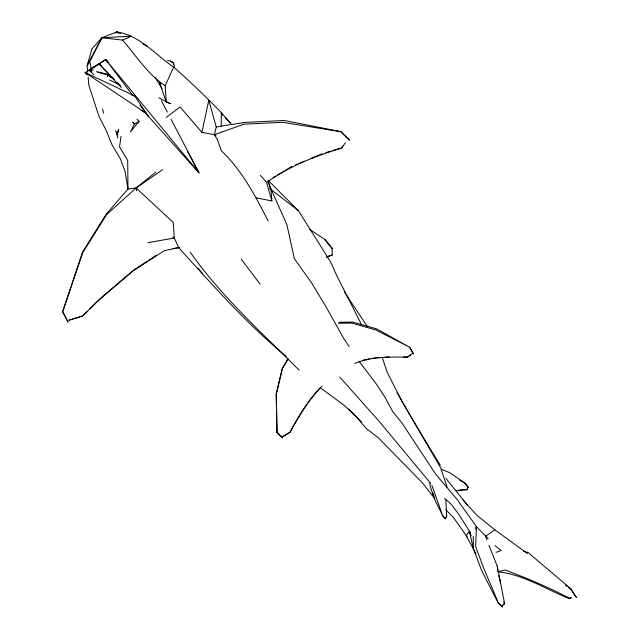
<?xml version="1.0" encoding="UTF-8"?>
<svg xmlns="http://www.w3.org/2000/svg" width="639" height="639" viewBox="0 0 639 639"><rect width="100%" height="100%" fill="white"/><g stroke="black" fill="none" stroke-linecap="round" stroke-linejoin="round"><path stroke-width="0.96" d="M268.084 220.91C255.408 195.909 241.869 170.206 221.326 150.724L217.236 139.238L214.369 134.661L216.23 127.105L221.238 126.083L221.294 112.576C205.934 96.824 190.126 81.632 173.64 67.047C155.149 54.714 140.053 35.441 116.889 31.95L101.857 37.741L91.904 48.955L87.12 65.513L87.703 72.327M358.934 361.091L376.419 384.119L385.053 397.322L392.634 411.468L401.763 422.73L435.558 473.994L456.813 499.123L476.422 526.624L475.648 546.617L483.963 568.862L498.252 602.529L502.278 607.05L498.045 602.673L481.566 570.435L473.251 548.19L473.307 536.329M445.87 500.201L446.765 516.815L445.463 518.293L445.615 517.75M118.686 129.382L118.431 132.217L116.546 133.495L117.911 138.008M476.079 529.547L476.422 526.624L488.228 538.709M121.019 136.411L119.533 146.858L127.712 160.461L127.976 189.032L106.33 213.985L82.639 251.878L62.678 311.68L67.998 322.008L62.678 311.68L82.75 252.653L106.441 214.76L136.115 187.954L155.868 172.075M215.99 135.716L214.369 134.661L201.908 132.369L208.817 100.315L216.23 127.105M467.548 488.076L467.109 489.658L463.083 489.578L456.254 490.592M467.5 488.108L466.981 489.754L455.863 490.88M107.344 76.808L108.111 75.035L110.004 74.835M158.799 97.839L170.373 103.566L166.308 102.256L165.197 85.746L173.64 67.047M475.648 528.309L476.422 526.624M89.716 61.711L101.857 37.741L131.666 36.175L122.552 40.081L101.857 37.741L87.12 65.513L89.716 61.711L91.385 69.252M117.951 134.917L116.546 133.495L118.255 130.204M287.67 359.182L282.318 368.152L276.184 393.928L277.007 432.347L282.462 437.835L277.007 432.347M288.245 358.886L282.414 368.671L276.272 394.439L277.014 432.387M331.921 248.275L332.4 254.921L326.561 257.253M343.263 145.692L341.609 147.96L332.344 150.66M345.411 142.761L341.418 148.192C315.035 156.068 289.116 166.356 266.607 182.474L271.823 200.942L256.223 197.826M444.592 498.364L451.254 504.331L459.018 514.675L469.433 531.209L466.143 535.65L475.919 553.582M340.891 131.786L349.381 139.997L340.891 131.786L282.742 122.305L244.082 124.19L214.369 134.661M139.07 121.314L130.452 131.866L134.414 124.15L139.07 121.314L136.994 119.173M445.463 518.293L446.557 516.951L446.31 515.25M320.163 387.785C307.79 400.909 298.445 416.54 289.938 432.355L282.566 436.669L289.946 432.419C299.004 415.917 308.765 399.487 322.104 386.044M338.207 323.262L351.785 323.094L375.676 329.892L409.735 347.289L376.69 328.885L352.8 322.088L339.221 322.256M87.375 311.193L82.503 316.009L68.828 320.235L82.519 316.113L99.245 299.795L133.008 270.936L164.327 250.704L178.648 247.62C213.043 285.282 246.606 323.949 286.232 356.346M89.46 309.132L99.197 299.499L132.217 271.279M504.61 603.631L502.062 605.852L504.61 603.631L497.286 566.234L488.979 545.339M354.909 363.463C371.179 356.434 389.862 356.913 407.386 357.209L412.546 353.423M166.18 117.4L180.086 106.969L201.908 132.369M410.39 354.988L407.522 357.081L403.656 356.874M465.232 483.451L468.363 487.485L465.232 483.451L459.401 479.921M527.463 553.558L494.858 529.851L485.528 536.313L486.91 539.923M162.689 169.662L136.115 187.954L127.976 189.032L125.188 171.963L120.3 158.624L112.256 145.293L106.13 130.412L98.949 116.25L88.797 84.987L88.126 77.199M115.3 33.036L116.889 31.95L120.491 33.635M90.227 71.536L89.228 69.994L98.909 63.844L101.266 65.641M429.855 482.9L430.247 486.415L434.009 498.045L442.787 515.937L431.876 485.336M148.935 260.081L156.172 255.265M325.435 239.769L325.035 240.032L332.528 248.898L325.435 239.769L309.611 229.409M132.96 270.64L147.329 261.143M87.168 74.859L85.227 72.63L92.136 68.141L93.03 69.899M571.034 589.39L576.322 597.353L571.034 589.39L568.662 587.584M279.922 173.664L284.147 171.068M285.841 170.03L291.759 166.404M273.173 177.634L275.705 176.148M277.39 175.15L279.083 174.159M310.754 158.584L322.24 153.831M295.386 164.91L298.117 163.792M299.931 163.041L304.468 161.18M570.994 597.872L569.197 598.575C545.642 589.23 523.493 574.437 497.821 571.777L505.225 570.036C527.175 578.279 548.821 587.353 569.581 598.32L571.25 597.705M496.04 552.352L501.2 550.499L494.993 545.546M326.489 256.798L332.4 254.921M325.858 152.553L330.491 151.203M369.542 358.822L363.048 360.204M371.395 358.407L378.775 357.505M147.976 242.644L174.327 238.004L178.648 247.62M221.238 126.083L245.528 122.384L284.195 120.499L341.01 131.626M172.937 248.587L179.727 247.549M385.205 357.129L389.111 356.889M167.466 60.601C171.052 59.97 174.735 63.085 174.311 66.791M170.749 61.64L173.057 62.55L173.488 64.483M96.449 71.648L109.996 74.835M90.45 70.322L89.228 69.994L105.683 59.539L107.719 61.671M97.887 72.303L108.111 75.035L114.397 79.563M131.794 95.083L134.661 95.93L146.235 113.335L141.107 110.291M523.349 551.082L528.094 552.519L571.314 589.214M441.613 469.409L449.608 472.612L465.328 483.388M143.048 44.171L147.561 46.272M86.632 73.916L85.227 72.63L134.661 95.93M90.994 70.857L89.228 69.994L94.069 74.979M109.541 79.939L120.14 85.123M85.227 72.63L146.235 113.335M165.197 85.746C147.561 74.196 136.203 55.721 122.552 40.081M172.69 236.909L174.327 238.004L173.209 222.42L136.115 187.954L136.618 190.837M116.889 31.95L118.487 33.1M108.111 75.035L113.734 79.156M321.105 388.344L344.205 405.334L355.947 416.5L366.49 428.689L378.568 438.011L422.291 482.725L434.057 497.725M565.491 585.18L567.073 586.386M269.666 188.489L298.405 210.63L330.643 262.07L337.176 276.447L361.666 324.924M494.858 529.851L476.798 515.234L463.011 500.041M299.204 369.981L297.694 368.711C260.297 331.353 220.751 295.705 190.214 252.173M348.606 408.976L361.45 421.972M108.614 73.461L98.909 63.844L121.29 87.511M298.405 210.63L268.404 180.661M225.487 117.824L231.094 123.487M445.702 509.579L453.722 517.862L467.373 537.191M89.676 70.058L91.657 72.111M225.359 117.88L230.16 122.88L221.294 112.576L221.509 114.477M145.708 113.327L198.993 172.857L170.996 119.126M108.382 62.446L105.683 59.539L90.834 69.3L92.104 70.809M117.065 82.439L120.396 86.025M145.085 112.608L148.424 116.194L140.109 105.179M111.833 76.816L113.063 78.126M339.724 377.098L378.991 421.141L430.494 483.196M442.787 515.937L445.535 518.972L442.931 515.841M260.4 175.342L266.607 182.474M132.505 121.857L134.414 124.15L133.319 122.632M198.202 268.34L202.531 273.78M445.918 478.371L467.5 505.161M241.31 259.282L260.041 284.051M132.984 95.738L105.683 59.539L198.993 172.857L187.451 151.235M367.529 326.817L344.469 292.151M349.134 346.514L343.686 338.414L327.4 309.18L311.457 282.646L294.395 258.763L286.911 224.784L268.188 182.578M269.962 187.994L271.056 189.647L271.823 200.942M155.213 77.702L162.002 88.613M160.868 84.356L159.343 81.8L166.308 102.256M409.647 347.384L413.537 353.99L409.735 347.289M397.099 392.538C410.949 417.083 425.47 441.245 440.287 465.168M161.363 100.627L167.33 112.081M473.251 548.19L469.433 531.209L471.183 535.825M382.186 357.393L387.162 372.146L401.731 401.036L440.67 467.772L447.068 487.086M469.433 531.209L470.655 534.867M432.771 492.653L434.752 498.636M268.1 180.613L271.056 189.647M115.675 130.668L116.546 133.495M102.528 108.846L103.686 113.207M503.828 601.914L504.307 603.831M498.755 575.643L500.633 583.359M497.286 566.234L497.733 570.859M222.684 114.996L221.278 113.574L222.612 115.02"/></g></svg>
